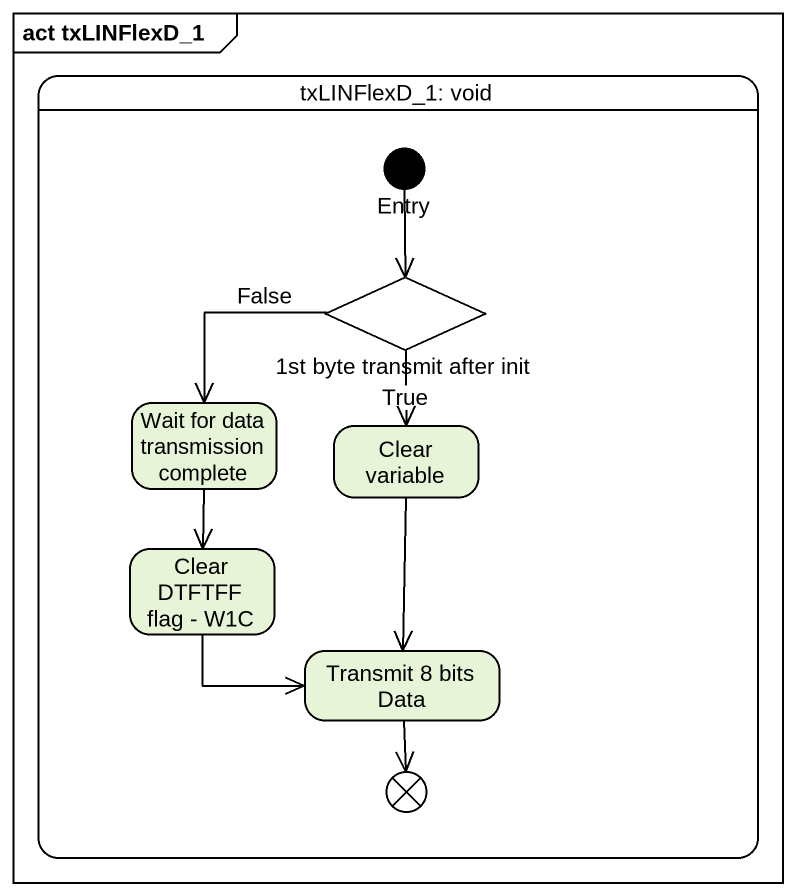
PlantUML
@startuml
mainframe act txLINFlexD_1
hide empty description
state "txLINFlexD_1: void" as txLINFlexD_1_void {
  state Entry <<start>>
  state "1st byte transmit after init" as c1st_byte_transmit_after_init <<choice>>
  state "Wait for data transmission complete" as Wait_for_data_transmission
  state "Clear variable" as Clear_variable
  state "Clear DTFTFF flag - W1C" as Clear_DTFTFF_flag_W1C
  state "Transmit 8 bits Data" as Transmit_8_bits_Data
  state flowfinal1 <<end>>
}
Entry --> c1st_byte_transmit_after_init
c1st_byte_transmit_after_init --> Wait_for_data_transmission : False
c1st_byte_transmit_after_init --> Clear_variable : True
Wait_for_data_transmission --> Clear_DTFTFF_flag_W1C
Clear_variable --> Transmit_8_bits_Data
Clear_DTFTFF_flag_W1C -right-> Transmit_8_bits_Data
Transmit_8_bits_Data --> flowfinal1
@enduml
